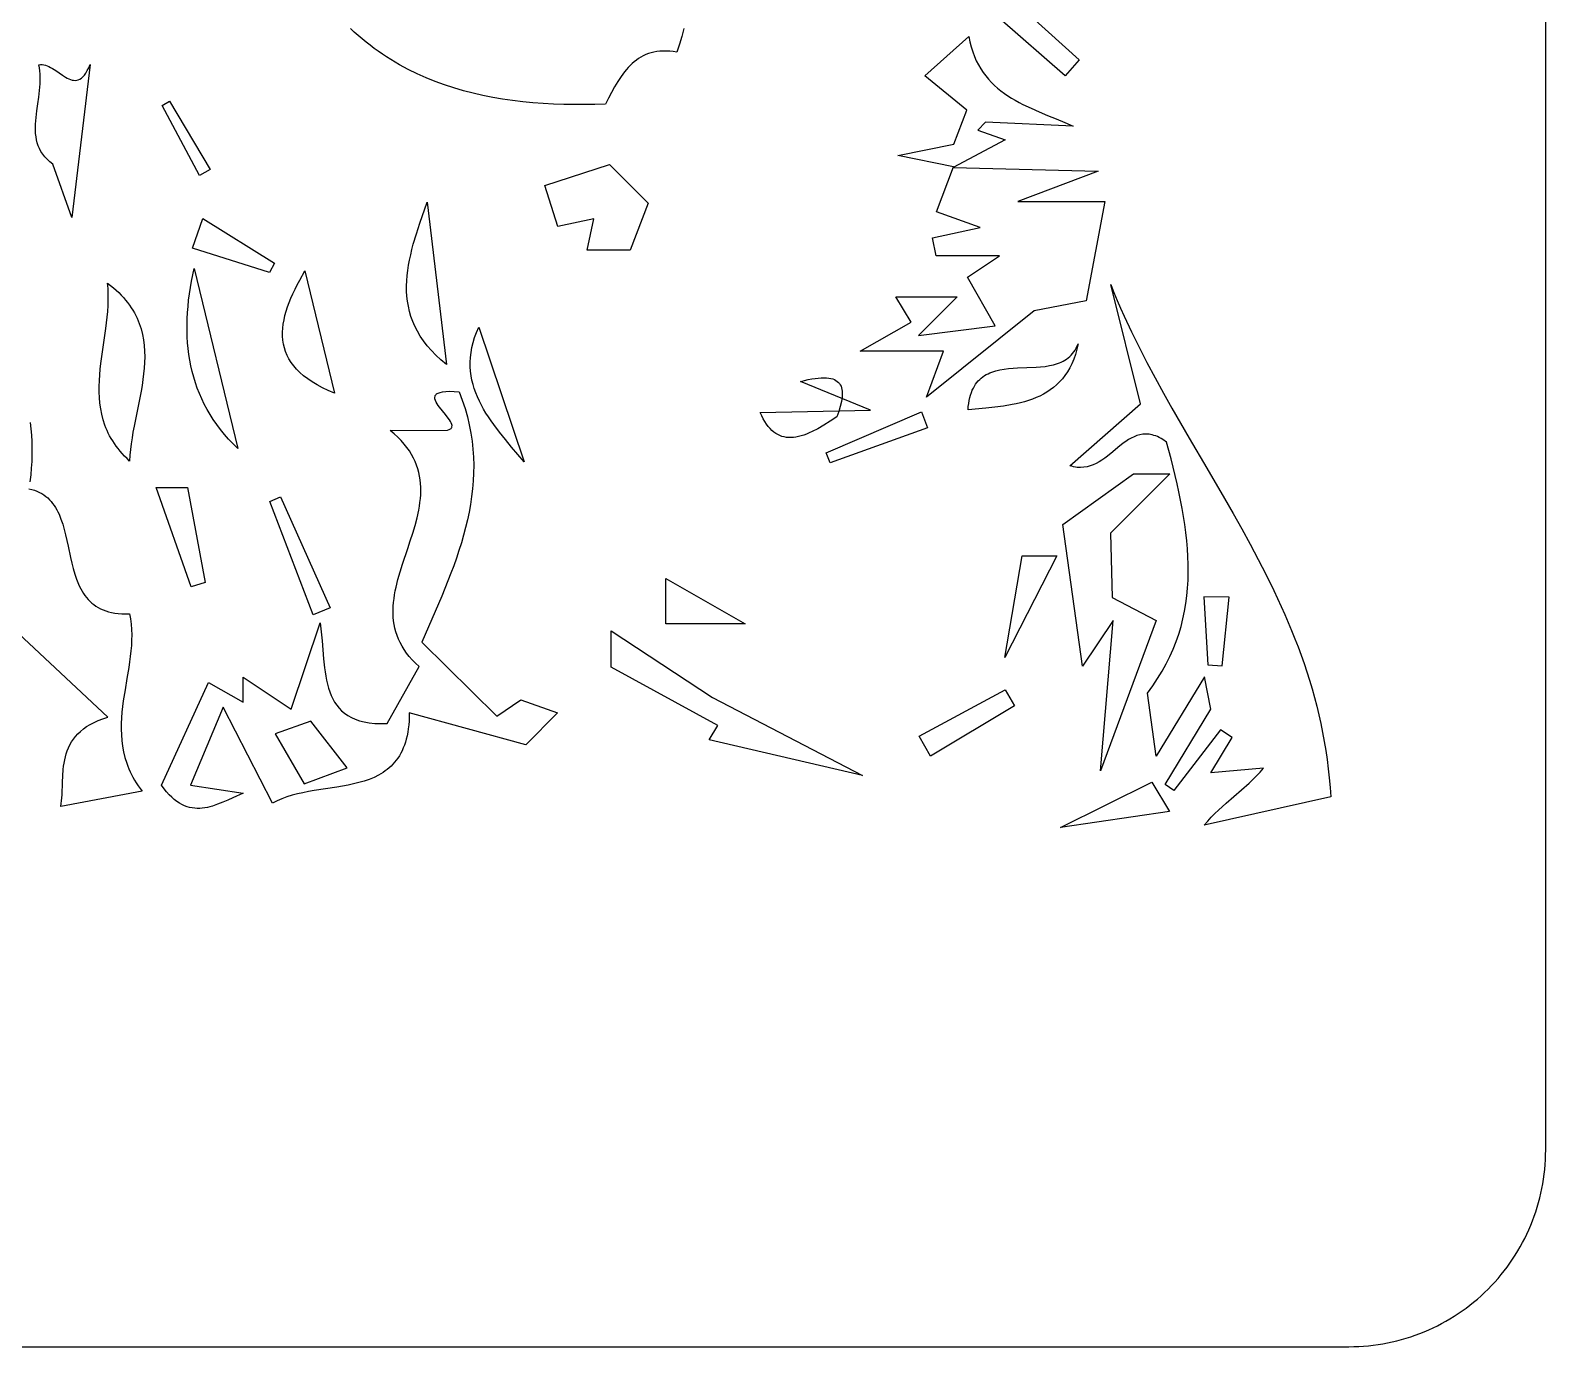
# Model space of a CAD drawing. Header units: metres. Extents: x 0 to 50, y 0 to 50.
# Drawn here: x 26.89 to 50, y 0 to 20.08 of the extents above; entities that cross this region are included whole.
import ezdxf

# ---------------------------------------------------------------- set-up
doc = ezdxf.new("R2010")
doc.units = ezdxf.units.M

msp = doc.modelspace()

# ---------------------------------------------------------------- linework, layer by layer
for points in [[(3, 0), (47, 0), (47, 0), (47.074492, 0.000924), (47.148761, 0.003687), (47.222779, 0.008277), (47.296513, 0.01468), (47.369934, 0.022884), (47.443009, 0.032877), (47.51571, 0.044646), (47.588004, 0.058177), (47.659861, 0.073458), (47.731251, 0.090477), (47.802143, 0.10922), (47.872505, 0.129676), (47.942308, 0.15183), (48.01152, 0.175671), (48.080111, 0.201186), (48.14805, 0.228361), (48.215307, 0.257185), (48.281849, 0.287645), (48.347648, 0.319727), (48.412671, 0.35342), (48.476889, 0.388709), (48.540271, 0.425584), (48.602785, 0.46403), (48.664402, 0.504035), (48.725089, 0.545587), (48.784818, 0.588672), (48.843556, 0.633279), (48.901274, 0.679394), (48.957939, 0.727004), (49.013523, 0.776097), (49.067994, 0.826659), (49.12132, 0.87868), (49.12132, 0.87868), (49.173341, 0.932006), (49.223903, 0.986477), (49.272996, 1.042061), (49.320606, 1.098726), (49.366721, 1.156444), (49.411328, 1.215182), (49.454413, 1.274911), (49.495965, 1.335598), (49.53597, 1.397215), (49.574416, 1.459729), (49.611291, 1.523111), (49.64658, 1.587329), (49.680273, 1.652352), (49.712355, 1.718151), (49.742815, 1.784693), (49.771639, 1.85195), (49.798814, 1.919889), (49.824329, 1.98848), (49.84817, 2.057692), (49.870324, 2.127495), (49.89078, 2.197857), (49.909523, 2.268749), (49.926542, 2.340139), (49.941823, 2.411996), (49.955354, 2.48429), (49.967123, 2.556991), (49.977116, 2.630066), (49.98532, 2.703487), (49.991723, 2.777221), (49.996313, 2.851239), (49.999076, 2.925508), (50, 3), (50, 47)], [(41.899029, 20.516045), (42.88497, 19.62568), (42.670021, 19.382187), (41.668364, 20.256584), (41.899029, 20.516045)], [(36.854132, 20.102163), (36.823599, 19.983791), (36.788673, 19.863959), (36.749368, 19.742672), (36.749368, 19.742672), (36.69319, 19.751491), (36.639146, 19.757302), (36.587167, 19.760191), (36.537181, 19.760241), (36.489118, 19.757537), (36.442906, 19.752163), (36.398475, 19.744204), (36.355752, 19.733744), (36.314668, 19.720867), (36.275152, 19.705658), (36.237131, 19.688201), (36.200536, 19.66858), (36.165295, 19.64688), (36.131337, 19.623185), (36.098591, 19.59758), (36.066987, 19.570149), (36.036452, 19.540976), (36.006917, 19.510146), (35.978309, 19.477743), (35.950559, 19.443852), (35.897345, 19.371941), (35.846708, 19.295088), (35.798078, 19.213969), (35.750888, 19.129258), (35.704569, 19.041631), (35.658553, 18.951762), (35.658553, 18.951762), (35.498753, 18.946698), (35.339384, 18.944039), (35.18054, 18.943937), (35.022313, 18.946544), (34.8648, 18.952011), (34.708092, 18.960492), (34.552285, 18.972137), (34.397473, 18.987098), (34.243749, 19.005528), (34.091207, 19.027578), (33.939942, 19.053401), (33.790047, 19.083147), (33.641617, 19.11697), (33.494745, 19.155021), (33.349526, 19.197451), (33.206053, 19.244413), (33.064421, 19.296059), (32.924723, 19.352541), (32.787053, 19.41401), (32.651506, 19.480618), (32.518176, 19.552518), (32.387156, 19.62986), (32.322541, 19.67062), (32.25854, 19.712798), (32.195163, 19.756413), (32.132423, 19.801483), (32.070331, 19.848028), (32.008899, 19.896067), (31.948138, 19.945618), (31.888061, 19.996701), (31.828678, 20.049335), (31.770003, 20.103539)], [(41.201528, 19.983821), (41.201528, 19.983821), (41.218017, 19.901747), (41.237818, 19.823812), (41.260813, 19.749855), (41.286887, 19.679717), (41.315922, 19.613237), (41.347803, 19.550254), (41.382414, 19.490608), (41.419637, 19.434139), (41.459357, 19.380687), (41.501458, 19.330091), (41.545823, 19.282192), (41.592335, 19.236827), (41.640879, 19.193838), (41.691337, 19.153064), (41.743595, 19.114345), (41.797535, 19.07752), (41.853041, 19.042429), (41.909997, 19.008911), (41.968286, 18.976807), (42.027792, 18.945956), (42.149991, 18.887372), (42.275663, 18.831876), (42.403877, 18.778185), (42.533702, 18.725017), (42.664209, 18.671089), (42.794466, 18.615119), (41.455898, 18.673875), (41.337956, 18.555932), (41.753855, 18.406209), (40.962764, 17.984293), (43.172694, 17.928581), (41.949886, 17.467812), (43.274601, 17.467812), (42.99099, 15.94966), (42.198814, 15.797967), (40.556531, 14.480889), (40.813731, 15.181538), (39.545941, 15.181538), (40.324049, 15.623645), (40.09049, 16.01291), (41.025784, 16.01291), (40.434698, 15.421825), (41.604596, 15.571173), (41.183608, 16.312113), (41.670098, 16.63644), (40.705112, 16.63644), (40.645583, 16.91424), (41.375912, 17.070739), (40.710841, 17.310164), (40.969998, 17.993396), (40.120721, 18.166396), (40.972421, 18.339891), (41.169811, 18.860283), (40.530561, 19.38212), (41.201528, 19.983821)], [(27.015547, 19.551666), (27.015547, 19.551666), (27.041672, 19.55521), (27.067779, 19.55508), (27.093859, 19.551621), (27.119904, 19.545179), (27.145904, 19.5361), (27.171851, 19.524728), (27.197737, 19.511411), (27.223552, 19.496493), (27.274937, 19.463237), (27.325936, 19.427727), (27.376479, 19.392728), (27.426497, 19.361004), (27.451287, 19.347234), (27.47592, 19.335321), (27.500386, 19.325608), (27.524678, 19.318443), (27.548786, 19.31417), (27.572702, 19.313136), (27.596417, 19.315686), (27.619922, 19.322165), (27.643209, 19.33292), (27.666269, 19.348295), (27.689093, 19.368637), (27.711673, 19.394291), (27.733999, 19.425603), (27.756063, 19.462918), (27.777857, 19.506582), (27.799371, 19.556941), (27.52024, 17.21949), (27.231552, 18.036139), (27.231552, 18.036139), (27.185099, 18.071834), (27.144005, 18.109075), (27.107991, 18.147782), (27.076778, 18.187876), (27.050084, 18.229277), (27.027631, 18.271907), (27.009138, 18.315686), (26.994327, 18.360535), (26.982916, 18.406374), (26.974626, 18.453124), (26.969178, 18.500706), (26.966291, 18.549041), (26.965685, 18.598049), (26.967082, 18.647651), (26.974762, 18.74832), (26.987091, 18.850413), (27.001831, 18.953297), (27.016744, 19.056336), (27.02959, 19.158897), (27.038133, 19.260344), (27.04009, 19.310453), (27.040132, 19.360045), (27.037978, 19.409041), (27.033349, 19.457363), (27.025965, 19.504931), (27.015547, 19.551666)], [(29.011047, 18.996386), (29.63265, 17.956019), (29.467934, 17.8605), (28.900638, 18.929556), (29.011047, 18.996386)], [(35.720119, 18.028716), (36.310714, 17.438121), (36.036635, 16.725515), (35.379661, 16.725515), (35.48204, 17.203285), (34.93137, 17.085284), (34.734665, 17.711825), (35.720119, 18.028716)], [(32.939668, 17.45808), (33.233345, 14.978311), (33.233345, 14.978311), (33.149821, 15.049269), (33.073495, 15.120862), (33.004127, 15.193068), (32.941476, 15.265867), (32.885303, 15.339237), (32.835367, 15.413156), (32.791429, 15.487603), (32.753247, 15.562558), (32.720583, 15.637998), (32.693195, 15.713902), (32.670844, 15.790249), (32.65329, 15.867018), (32.640292, 15.944186), (32.63161, 16.021734), (32.627005, 16.09964), (32.626235, 16.177882), (32.629062, 16.256438), (32.635244, 16.335289), (32.644541, 16.414412), (32.656714, 16.493785), (32.671523, 16.573388), (32.688726, 16.6532), (32.708085, 16.733199), (32.729358, 16.813363), (32.77669, 16.974103), (32.828799, 17.13525), (32.939668, 17.45808)], [(29.518972, 17.207623), (30.610792, 16.525056), (30.536792, 16.384772), (29.362836, 16.751706), (29.518972, 17.207623)], [(29.384948, 16.444057), (30.051535, 13.699762), (30.051535, 13.699762), (29.979868, 13.770255), (29.912075, 13.84193), (29.848096, 13.914769), (29.787873, 13.988751), (29.731345, 14.063857), (29.678453, 14.140067), (29.629139, 14.21736), (29.583341, 14.295718), (29.541002, 14.375121), (29.502061, 14.455548), (29.46646, 14.53698), (29.434138, 14.619396), (29.405036, 14.702778), (29.379096, 14.787105), (29.356257, 14.872358), (29.33646, 14.958516), (29.319645, 15.045561), (29.305754, 15.133471), (29.294727, 15.222227), (29.286504, 15.311811), (29.281027, 15.4022), (29.278234, 15.493377), (29.278068, 15.58532), (29.280469, 15.678011), (29.285377, 15.771429), (29.292733, 15.865554), (29.302478, 15.960368), (29.314551, 16.055849), (29.328895, 16.151978), (29.345448, 16.248736), (29.364152, 16.346102), (29.384948, 16.444057)], [(28.067089, 16.222402), (28.067089, 16.222402), (28.11306, 16.186257), (28.156674, 16.14975), (28.197981, 16.112887), (28.237034, 16.075678), (28.273883, 16.03813), (28.308581, 16.000251), (28.341179, 15.962048), (28.371729, 15.923531), (28.400281, 15.884706), (28.426888, 15.845582), (28.4516, 15.806167), (28.474471, 15.766468), (28.49555, 15.726493), (28.514889, 15.686251), (28.532541, 15.64575), (28.548556, 15.604996), (28.562987, 15.563999), (28.575883, 15.522766), (28.597283, 15.439623), (28.613166, 15.355632), (28.623946, 15.270856), (28.630035, 15.185357), (28.631844, 15.099201), (28.629785, 15.01245), (28.624272, 14.925167), (28.615715, 14.837415), (28.604527, 14.749259), (28.59112, 14.660762), (28.575907, 14.571987), (28.541707, 14.393856), (28.505224, 14.215373), (28.469755, 14.037047), (28.453431, 13.948101), (28.438597, 13.859384), (28.425665, 13.77096), (28.415047, 13.682891), (28.407155, 13.595242), (28.402401, 13.508076), (28.402401, 13.508076), (28.362946, 13.545224), (28.325626, 13.582699), (28.29039, 13.620496), (28.257187, 13.658605), (28.225968, 13.69702), (28.19668, 13.735731), (28.169274, 13.774732), (28.143698, 13.814015), (28.119902, 13.853571), (28.097835, 13.893394), (28.077447, 13.933475), (28.058685, 13.973806), (28.041501, 14.014379), (28.025842, 14.055188), (27.998901, 14.137477), (27.977454, 14.220613), (27.961097, 14.304531), (27.949422, 14.38917), (27.942025, 14.474466), (27.938499, 14.560359), (27.938439, 14.646784), (27.941437, 14.73368), (27.947089, 14.820985), (27.954989, 14.908635), (27.964729, 14.996568), (27.98811, 15.173035), (28.013985, 15.349885), (28.039106, 15.526619), (28.050368, 15.614787), (28.060224, 15.702738), (28.068268, 15.79041), (28.074093, 15.877741), (28.077294, 15.964668), (28.077464, 16.051129), (28.074198, 16.137061), (28.067089, 16.222402)], [(31.076413, 16.406905), (31.527008, 14.544077), (31.527008, 14.544077), (31.431786, 14.584259), (31.343492, 14.625981), (31.261958, 14.669205), (31.187015, 14.713893), (31.118491, 14.760008), (31.056219, 14.807512), (31.000029, 14.856368), (30.949752, 14.906538), (30.905217, 14.957984), (30.866256, 15.010668), (30.832699, 15.064554), (30.804378, 15.119603), (30.781121, 15.175777), (30.762761, 15.23304), (30.749128, 15.291352), (30.740052, 15.350678), (30.735364, 15.410979), (30.734894, 15.472217), (30.738474, 15.534355), (30.745934, 15.597355), (30.757104, 15.66118), (30.771814, 15.725792), (30.789897, 15.791152), (30.811182, 15.857225), (30.835499, 15.923971), (30.86268, 15.991354), (30.892555, 16.059335), (30.924955, 16.127878), (30.95971, 16.196944), (30.996651, 16.266495), (31.076413, 16.406905)], [(43.366162, 16.200468), (43.366162, 16.200468), (43.414972, 16.078473), (43.465375, 15.957179), (43.517302, 15.836552), (43.57068, 15.716559), (43.681504, 15.478335), (43.797274, 15.242235), (43.917417, 15.007987), (44.041361, 14.775316), (44.168532, 14.543951), (44.298359, 14.313619), (44.430268, 14.084048), (44.563687, 13.854963), (44.832761, 13.397166), (45.101, 12.938046), (45.233374, 12.707308), (45.363821, 12.475421), (45.491769, 12.242113), (45.616643, 12.00711), (45.737872, 11.77014), (45.854883, 11.53093), (45.967102, 11.289208), (46.021237, 11.167319), (46.073958, 11.0447), (46.125196, 10.921316), (46.174877, 10.797134), (46.222932, 10.67212), (46.269287, 10.546238), (46.313872, 10.419456), (46.356615, 10.291738), (46.397444, 10.163052), (46.436287, 10.033362), (46.473074, 9.902635), (46.507732, 9.770837), (46.54019, 9.637934), (46.570377, 9.503891), (46.59822, 9.368674), (46.623648, 9.23225), (46.64659, 9.094584), (46.666973, 8.955642), (46.684727, 8.81539), (46.699779, 8.673794), (46.712059, 8.53082), (46.721494, 8.386434), (44.793602, 7.956535), (44.793602, 7.956535), (44.845752, 8.016869), (44.899439, 8.074686), (44.954457, 8.130352), (45.010599, 8.184231), (45.125428, 8.288094), (45.242273, 8.389199), (45.359479, 8.49047), (45.475392, 8.594831), (45.532346, 8.649083), (45.588358, 8.705205), (45.643218, 8.763561), (45.696722, 8.824517), (44.890557, 8.751424), (45.218195, 9.289687), (45.037792, 9.409126), (44.329854, 8.483362), (44.197873, 8.57317), (44.895122, 9.722864), (44.794423, 10.2172), (44.059798, 9.005877), (43.925551, 9.968944), (43.925551, 9.968944), (44.006855, 10.07903), (44.081641, 10.189804), (44.150094, 10.301259), (44.212401, 10.413387), (44.268749, 10.526181), (44.319324, 10.639633), (44.364312, 10.753736), (44.4039, 10.868483), (44.438274, 10.983865), (44.467621, 11.099875), (44.492126, 11.216506), (44.511977, 11.33375), (44.527359, 11.4516), (44.538459, 11.570048), (44.545464, 11.689087), (44.548559, 11.808709), (44.547932, 11.928906), (44.543768, 12.049672), (44.536255, 12.170998), (44.525577, 12.292878), (44.511923, 12.415303), (44.495477, 12.538266), (44.476427, 12.66176), (44.454959, 12.785777), (44.431259, 12.910309), (44.405514, 13.03535), (44.37791, 13.160891), (44.348634, 13.286925), (44.285809, 13.540442), (44.21853, 13.795842), (44.21853, 13.795842), (44.160769, 13.835371), (44.132718, 13.851998), (44.105197, 13.866617), (44.078188, 13.879291), (44.051673, 13.890081), (44.025634, 13.899051), (44.000052, 13.906263), (43.97491, 13.91178), (43.950189, 13.915664), (43.901942, 13.918784), (43.855165, 13.916125), (43.809716, 13.908186), (43.765449, 13.895468), (43.722222, 13.878473), (43.679889, 13.8577), (43.638308, 13.83365), (43.597334, 13.806824), (43.556823, 13.777722), (43.476614, 13.714696), (43.39653, 13.648574), (43.315419, 13.583363), (43.274118, 13.552351), (43.232129, 13.523068), (43.189307, 13.496015), (43.145508, 13.471693), (43.100589, 13.450603), (43.054405, 13.433244), (43.006813, 13.420119), (42.957668, 13.411726), (42.906827, 13.408568), (42.854145, 13.411144), (42.827069, 13.414739), (42.799478, 13.419955), (42.771356, 13.426855), (42.742683, 13.435502), (43.822294, 14.378215), (43.366162, 16.200468)], [(33.727612, 15.551318), (34.418144, 13.493568), (34.418144, 13.493568), (34.22837, 13.720088), (34.134377, 13.833586), (34.043071, 13.947868), (33.956018, 14.063404), (33.914578, 14.121788), (33.874788, 14.180663), (33.836846, 14.240085), (33.800948, 14.300114), (33.767289, 14.360809), (33.736065, 14.422228), (33.707473, 14.48443), (33.681708, 14.547474), (33.658966, 14.611418), (33.639444, 14.676321), (33.623337, 14.742241), (33.610841, 14.809238), (33.602152, 14.87737), (33.597466, 14.946696), (33.59698, 15.017274), (33.600888, 15.089163), (33.609388, 15.162422), (33.622675, 15.237109), (33.640945, 15.313284), (33.664393, 15.391005), (33.693217, 15.470329), (33.727612, 15.551318)], [(42.870964, 15.297014), (42.870964, 15.297014), (42.851012, 15.213325), (42.827859, 15.134757), (42.801616, 15.061133), (42.772392, 14.992278), (42.740298, 14.928016), (42.705442, 14.868172), (42.667936, 14.81257), (42.627888, 14.761034), (42.585408, 14.713389), (42.540607, 14.669458), (42.493594, 14.629066), (42.444479, 14.592038), (42.393371, 14.558197), (42.340381, 14.527369), (42.285618, 14.499376), (42.229193, 14.474044), (42.171214, 14.451198), (42.111792, 14.43066), (42.051037, 14.412255), (41.989058, 14.395809), (41.925965, 14.381144), (41.861869, 14.368086), (41.731103, 14.346086), (41.597639, 14.328404), (41.462355, 14.313632), (41.189842, 14.287202), (41.189842, 14.287202), (41.194119, 14.338165), (41.200162, 14.386303), (41.207918, 14.431699), (41.217337, 14.474435), (41.228367, 14.514594), (41.240955, 14.552259), (41.255051, 14.587511), (41.270603, 14.620435), (41.287558, 14.651113), (41.305867, 14.679626), (41.325475, 14.706058), (41.346333, 14.730492), (41.368388, 14.75301), (41.39159, 14.773695), (41.415885, 14.792629), (41.441222, 14.809895), (41.467551, 14.825576), (41.494819, 14.839754), (41.522974, 14.852512), (41.551965, 14.863933), (41.612248, 14.883093), (41.675254, 14.897895), (41.740571, 14.909001), (41.807785, 14.917071), (41.876483, 14.922767), (41.946252, 14.92675), (42.087348, 14.932222), (42.227768, 14.938775), (42.296691, 14.94411), (42.364206, 14.9517), (42.429899, 14.962204), (42.493356, 14.976284), (42.554166, 14.994602), (42.583448, 15.005557), (42.611913, 15.017819), (42.63951, 15.031471), (42.666186, 15.046595), (42.69189, 15.063275), (42.716571, 15.081593), (42.740176, 15.101631), (42.762654, 15.123472), (42.783954, 15.147199), (42.804023, 15.172895), (42.82281, 15.200641), (42.840264, 15.230522), (42.856332, 15.262618), (42.870964, 15.297014)], [(33.428789, 14.564584), (33.428789, 14.564584), (33.476645, 14.436326), (33.518208, 14.309112), (33.553684, 14.182895), (33.583278, 14.057627), (33.607197, 13.933263), (33.625646, 13.809753), (33.638832, 13.687052), (33.64696, 13.565112), (33.650236, 13.443886), (33.648868, 13.323327), (33.643059, 13.203388), (33.633017, 13.084022), (33.618948, 12.965182), (33.601057, 12.84682), (33.579551, 12.728889), (33.554635, 12.611343), (33.526516, 12.494134), (33.4954, 12.377215), (33.461492, 12.260539), (33.424998, 12.144059), (33.386125, 12.027728), (33.345079, 11.911498), (33.302065, 11.795323), (33.25729, 11.679156), (33.163279, 11.446654), (33.064695, 11.213617), (32.860398, 10.744427), (34.004724, 9.616179), (34.370022, 9.8658), (34.927422, 9.665137), (34.443724, 9.181439), (32.668267, 9.669582), (32.668267, 9.669582), (32.66718, 9.604401), (32.664162, 9.541902), (32.659259, 9.482024), (32.652516, 9.424703), (32.643978, 9.369876), (32.633688, 9.317481), (32.621694, 9.267454), (32.608039, 9.219734), (32.592768, 9.174257), (32.575926, 9.130961), (32.557559, 9.089781), (32.53771, 9.050657), (32.516426, 9.013525), (32.493751, 8.978322), (32.469729, 8.944985), (32.444407, 8.913452), (32.417828, 8.883659), (32.390038, 8.855545), (32.361081, 8.829045), (32.331003, 8.804098), (32.299849, 8.78064), (32.267662, 8.758609), (32.23449, 8.737942), (32.200375, 8.718576), (32.129501, 8.683497), (32.055398, 8.652867), (31.978427, 8.626186), (31.898948, 8.602951), (31.817318, 8.582658), (31.733899, 8.564807), (31.649049, 8.548893), (31.563128, 8.534416), (31.38951, 8.507758), (31.215921, 8.480814), (31.130036, 8.465979), (31.045236, 8.449564), (30.96188, 8.431068), (30.88033, 8.409988), (30.800943, 8.385821), (30.724079, 8.358066), (30.650097, 8.326219), (30.579358, 8.289779), (29.826727, 9.751423), (29.329184, 8.562334), (30.132027, 8.444586), (30.132027, 8.444586), (29.977062, 8.373176), (29.899495, 8.337196), (29.821877, 8.302986), (29.744215, 8.27201), (29.666512, 8.245731), (29.627647, 8.23481), (29.588774, 8.225613), (29.549893, 8.218323), (29.511006, 8.213122), (29.472112, 8.210193), (29.433213, 8.20972), (29.394309, 8.211886), (29.3554, 8.216873), (29.316487, 8.224864), (29.277571, 8.236043), (29.238653, 8.250593), (29.199733, 8.268696), (29.160811, 8.290536), (29.121889, 8.316296), (29.082967, 8.346158), (29.044046, 8.380306), (29.005125, 8.418922), (28.966207, 8.46219), (28.927291, 8.510293), (28.888378, 8.563413), (29.603848, 10.131606), (30.134803, 9.829018), (30.134803, 10.210623), (30.863812, 9.724617), (31.309309, 11.041992), (31.309309, 11.041992), (31.325955, 10.904386), (31.338636, 10.765468), (31.360879, 10.489556), (31.374825, 10.355491), (31.383464, 10.290073), (31.393578, 10.225974), (31.405442, 10.163379), (31.419331, 10.102469), (31.435517, 10.04343), (31.454276, 9.986442), (31.475881, 9.931691), (31.500607, 9.879358), (31.528726, 9.829627), (31.560515, 9.782681), (31.596246, 9.738703), (31.636194, 9.697876), (31.680633, 9.660384), (31.729836, 9.626409), (31.784079, 9.596135), (31.843635, 9.569744), (31.908778, 9.547421), (31.979782, 9.529347), (32.056922, 9.515706), (32.140471, 9.506682), (32.230704, 9.502456), (32.327894, 9.503214), (32.819878, 10.373658), (32.819878, 10.373658), (32.764551, 10.424298), (32.714013, 10.475466), (32.668108, 10.527145), (32.626677, 10.579318), (32.589563, 10.631967), (32.556609, 10.685077), (32.527658, 10.73863), (32.502551, 10.792609), (32.481131, 10.846997), (32.463241, 10.901778), (32.448724, 10.956934), (32.437421, 11.012449), (32.429176, 11.068305), (32.423831, 11.124486), (32.421229, 11.180975), (32.421211, 11.237754), (32.423621, 11.294807), (32.428301, 11.352117), (32.435093, 11.409668), (32.443841, 11.467441), (32.454386, 11.525421), (32.466571, 11.58359), (32.495233, 11.700427), (32.528565, 11.817819), (32.565308, 11.93563), (32.643989, 12.171965), (32.683406, 12.290218), (32.721196, 12.408349), (32.756098, 12.526222), (32.786852, 12.643701), (32.812199, 12.760651), (32.822451, 12.818885), (32.830878, 12.876936), (32.837324, 12.934787), (32.841631, 12.992421), (32.843641, 13.049822), (32.843196, 13.106972), (32.840141, 13.163854), (32.834315, 13.220451), (32.825564, 13.276747), (32.813728, 13.332725), (32.798651, 13.388367), (32.780174, 13.443657), (32.758141, 13.498577), (32.732394, 13.553112), (32.702776, 13.607243), (32.669129, 13.660955), (32.631295, 13.71423), (32.589118, 13.76705), (32.542439, 13.8194), (32.491101, 13.871263), (32.434947, 13.922621), (32.373819, 13.973457), (33.249479, 13.980007), (33.249479, 13.980007), (33.277488, 13.988275), (33.297886, 13.999332), (33.305422, 14.005839), (33.311288, 14.012964), (33.315558, 14.020678), (33.318311, 14.028956), (33.319572, 14.047095), (33.315688, 14.067165), (33.307275, 14.088953), (33.29495, 14.112243), (33.27933, 14.136822), (33.26103, 14.162475), (33.218862, 14.216146), (33.173378, 14.271539), (33.129511, 14.326941), (33.109726, 14.354108), (33.092195, 14.380634), (33.077535, 14.406305), (33.066363, 14.430905), (33.059295, 14.45422), (33.056948, 14.476037), (33.059939, 14.49614), (33.063628, 14.505482), (33.068883, 14.514316), (33.075781, 14.522613), (33.084399, 14.530349), (33.094813, 14.537495), (33.107102, 14.544025), (33.137609, 14.55513), (33.176537, 14.56345), (33.224502, 14.568769), (33.282121, 14.570874), (33.350011, 14.569551), (33.428789, 14.564584)], [(38.019573, 14.249177), (39.703582, 14.280884), (38.634688, 14.721769), (38.634688, 14.721769), (38.695995, 14.737185), (38.753745, 14.750055), (38.808009, 14.760424), (38.858859, 14.768337), (38.906367, 14.773842), (38.950604, 14.776983), (38.991642, 14.777808), (39.029552, 14.77636), (39.064405, 14.772688), (39.096274, 14.766836), (39.125229, 14.75885), (39.151343, 14.748777), (39.174687, 14.736661), (39.195332, 14.72255), (39.21335, 14.706489), (39.228812, 14.688523), (39.24179, 14.6687), (39.252356, 14.647064), (39.260581, 14.623661), (39.266536, 14.598538), (39.270294, 14.571741), (39.271925, 14.543314), (39.271502, 14.513305), (39.269095, 14.481759), (39.264776, 14.448722), (39.258617, 14.41424), (39.241065, 14.341124), (39.217011, 14.262778), (39.187027, 14.179569), (39.187027, 14.179569), (39.087304, 14.11332), (38.991243, 14.053521), (38.898824, 14.000806), (38.810028, 13.955812), (38.766982, 13.936408), (38.724833, 13.919172), (38.68358, 13.904184), (38.643219, 13.891523), (38.603749, 13.881267), (38.565167, 13.873498), (38.527469, 13.868293), (38.490654, 13.865733), (38.454719, 13.865897), (38.419662, 13.868864), (38.38548, 13.874713), (38.35217, 13.883524), (38.31973, 13.895377), (38.288157, 13.91035), (38.257449, 13.928523), (38.227603, 13.949975), (38.198617, 13.974786), (38.170488, 14.003035), (38.143214, 14.034802), (38.116792, 14.070166), (38.091219, 14.109206), (38.066494, 14.152001), (38.042612, 14.198632), (38.019573, 14.249177)], [(40.572815, 14.014235), (39.085329, 13.481724), (39.023831, 13.631077), (40.47824, 14.255755), (40.572815, 14.014235)], [(26.886356, 14.097155), (26.896896, 14.000282), (26.904773, 13.902489), (26.909934, 13.803754), (26.912326, 13.704059), (26.911896, 13.603383), (26.908593, 13.501707), (26.902363, 13.399011), (26.893153, 13.295276), (26.880912, 13.190481)], [(44.268137, 13.31095), (43.362925, 12.405738), (43.389353, 11.427903), (44.059526, 11.077813), (43.210199, 8.78257), (43.402836, 11.077705), (42.936738, 10.378557), (42.636442, 12.541345), (43.713888, 13.31095), (44.268137, 13.31095)], [(26.865586, 13.084606), (26.909241, 13.074251), (26.950508, 13.061674), (26.989471, 13.046953), (27.026216, 13.030166), (27.060829, 13.011391), (27.093395, 12.990704), (27.123999, 12.968185), (27.152727, 12.943909), (27.179663, 12.917956), (27.204893, 12.890403), (27.228503, 12.861327), (27.250578, 12.830807), (27.271202, 12.798919), (27.290462, 12.765742), (27.308443, 12.731353), (27.32523, 12.69583), (27.355563, 12.621693), (27.382145, 12.543951), (27.405656, 12.463227), (27.426782, 12.380141), (27.446203, 12.295315), (27.464602, 12.209371), (27.501066, 12.036614), (27.520496, 11.951043), (27.541635, 11.866839), (27.565165, 11.784625), (27.591769, 11.70502), (27.622129, 11.628648), (27.638931, 11.591867), (27.656929, 11.556128), (27.676206, 11.521507), (27.696849, 11.488083), (27.718944, 11.455932), (27.742575, 11.425134), (27.767827, 11.395764), (27.794787, 11.367902), (27.823538, 11.341624), (27.854168, 11.317009), (27.88676, 11.294134), (27.921401, 11.273076), (27.958175, 11.253914), (27.997169, 11.236725), (28.038466, 11.221587), (28.082153, 11.208578), (28.128315, 11.197774), (28.177038, 11.189254), (28.228405, 11.183096), (28.282504, 11.179377), (28.339419, 11.178175), (28.399236, 11.179568), (28.399236, 11.179568), (28.414808, 11.10013), (28.425563, 11.020043), (28.43192, 10.939338), (28.4343, 10.858046), (28.433124, 10.776199), (28.428811, 10.693827), (28.421782, 10.610962), (28.412458, 10.527636), (28.40126, 10.443879), (28.388607, 10.359723), (28.360621, 10.190337), (28.331863, 10.019729), (28.305698, 9.848147), (28.294639, 9.76207), (28.285489, 9.675843), (28.27867, 9.589498), (28.274601, 9.503066), (28.273703, 9.416578), (28.276396, 9.330065), (28.283101, 9.243559), (28.294239, 9.157091), (28.31023, 9.070691), (28.331494, 8.984392), (28.358452, 8.898225), (28.374198, 8.8552), (28.391525, 8.81222), (28.410485, 8.769289), (28.431132, 8.72641), (28.453518, 8.683587), (28.477695, 8.640824), (28.503716, 8.598126), (28.531633, 8.555495), (28.5615, 8.512937), (28.593368, 8.470454), (27.354643, 8.240328), (27.354643, 8.240328), (27.360672, 8.283208), (27.365341, 8.327201), (27.371561, 8.418069), (27.378299, 8.60816), (27.382683, 8.705568), (27.390321, 8.80334), (27.395964, 8.85208), (27.403145, 8.90057), (27.412106, 8.948698), (27.423089, 8.99635), (27.436335, 9.043413), (27.452085, 9.089773), (27.470582, 9.135316), (27.492067, 9.17993), (27.516781, 9.2235), (27.544966, 9.265914), (27.576864, 9.307059), (27.612717, 9.346819), (27.652765, 9.385083), (27.697251, 9.421736), (27.746416, 9.456666), (27.800502, 9.489758), (27.85975, 9.5209), (27.924403, 9.549978), (27.994701, 9.576878), (28.070886, 9.601487), (26.706239, 10.875305)], [(28.809595, 13.103107), (29.285159, 13.103107), (29.555413, 11.65645), (29.343382, 11.589015), (28.809595, 13.103107)], [(30.703241, 12.963473), (31.460499, 11.267633), (31.201767, 11.163473), (30.539452, 12.891032), (30.703241, 12.963473)], [(42.543052, 12.063891), (41.749371, 10.509892), (42.013943, 12.063891), (42.543052, 12.063891)], [(37.789998, 11.024675), (36.577941, 11.024675), (36.577941, 11.715908), (37.789998, 11.024675)], [(44.786122, 11.434387), (44.844758, 10.398491), (45.066938, 10.383732), (45.171211, 11.433237), (44.786122, 11.434387)], [(39.581947, 8.712146), (37.242987, 9.257923), (37.373884, 9.476084), (35.746568, 10.36583), (35.746568, 10.916529), (37.292933, 9.898845), (39.581947, 8.712146)], [(41.899236, 9.776202), (40.614658, 9.00753), (40.441859, 9.313189), (41.757267, 10.016779), (41.899236, 9.776202)], [(31.164891, 9.541546), (30.619725, 9.345286), (31.064538, 8.582201), (31.718846, 8.830387), (31.164891, 9.541546)], [(43.992084, 8.609599), (44.261031, 8.161355), (42.600313, 7.916753), (43.992084, 8.609599)]]:
    msp.add_lwpolyline(points)

doc.saveas('drawing.dxf')
